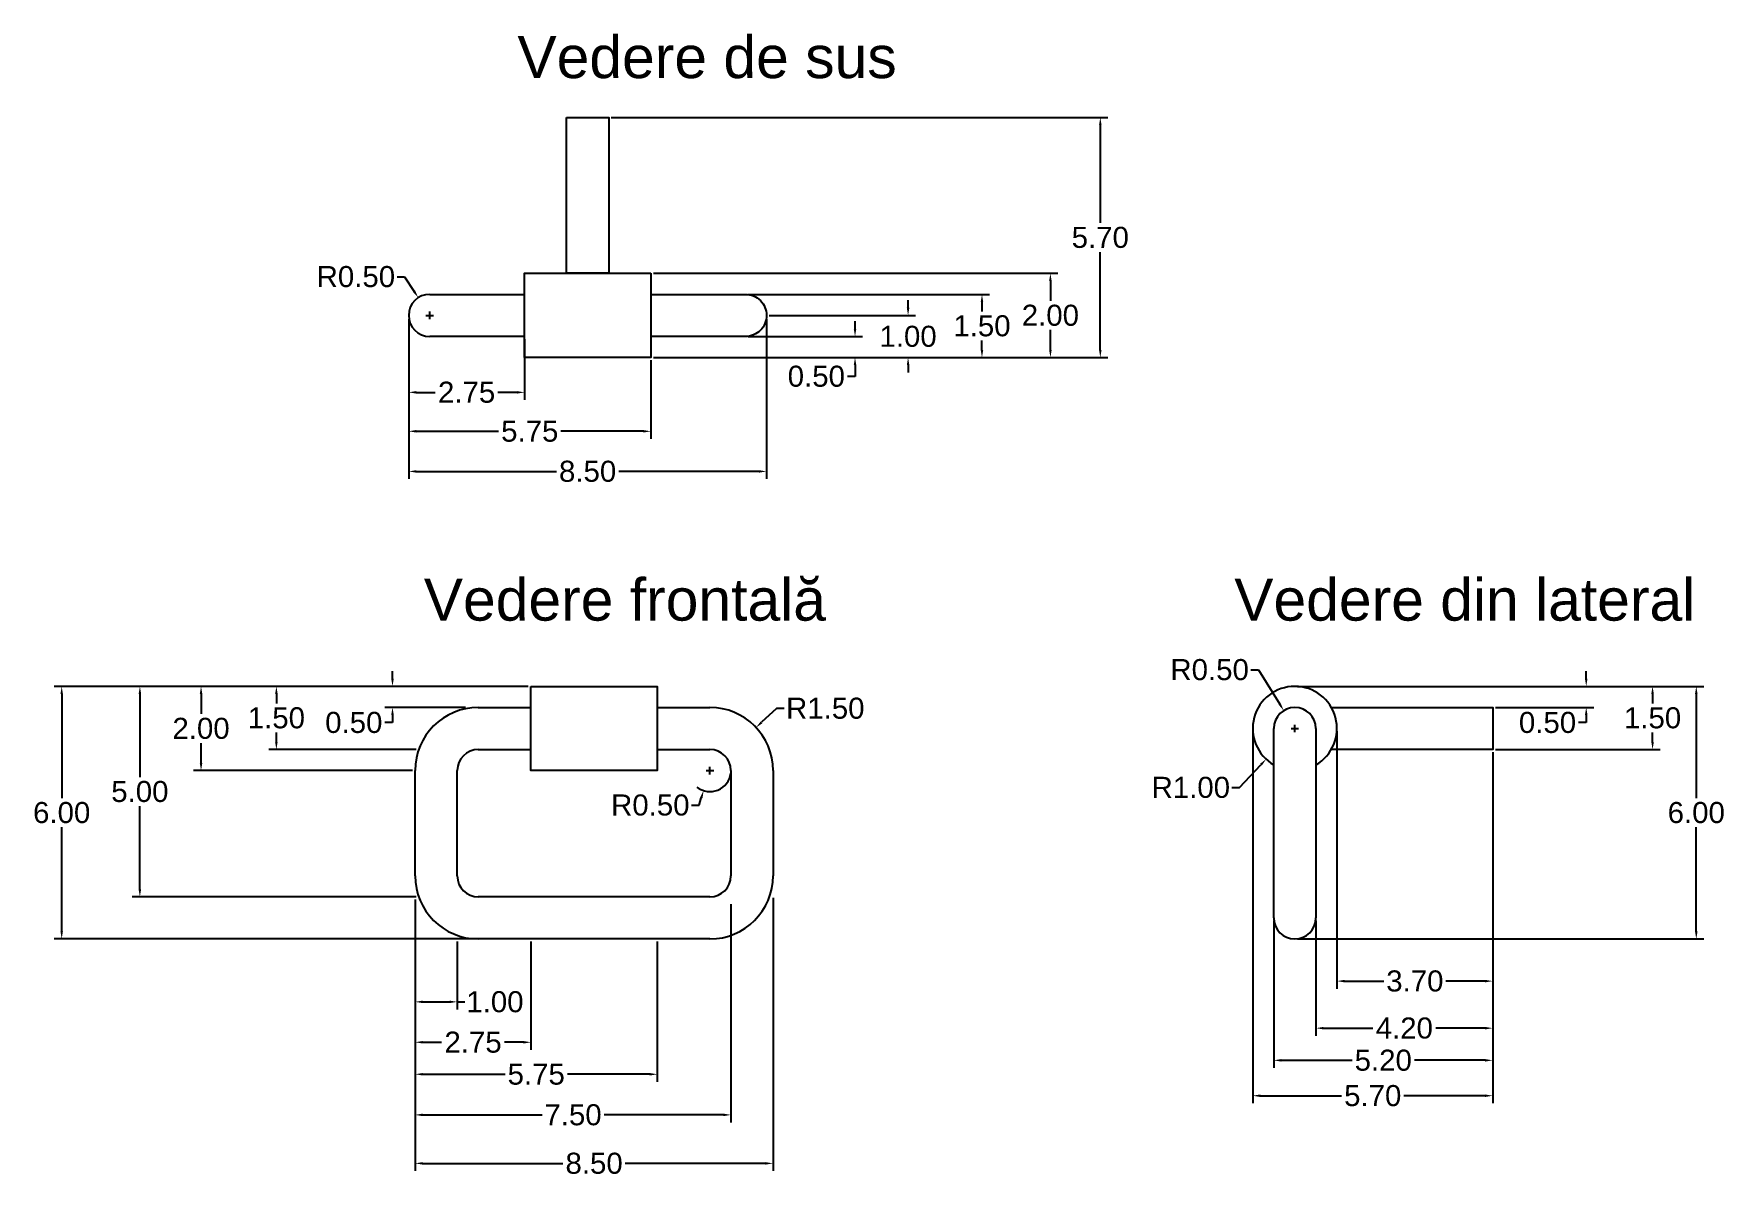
# Model space of a CAD drawing. Header units: millimetres. Extents: x 8.4 to 48.5, y 3.7 to 30.9.
import ezdxf

# ---------------------------------------------------------------- set-up
doc = ezdxf.new("R2010")
doc.units = ezdxf.units.MM
doc.header["$MEASUREMENT"] = 0
doc.layers.add('cotari', color=132, linetype='Continuous')
doc.layers.add('maner', color=7, linetype='Continuous', true_color=0x00ba61)
doc.styles.get("Standard").update_dxf_attribs({"font": 'arial.ttf'})
doc.dimstyles.new('cotari', dxfattribs={"dimtxt": 0.5, "dimasz": 0.18, "dimexe": 0.18, "dimexo": 0.0625, "dimgap": 0.09, "dimtad": 0, "dimtih": 1, "dimtoh": 1, "dimzin": 0, "dimdsep": 46, "dimtxsty": 'Standard', "dimcen": 0.09, "dimclrd": 256, "dimclre": 256, "dimclrt": 256, "dimadec": 0, "dimazin": 0, "dimtfac": 1, "dimtofl": 0, "dimtmove": 0, "dimatfit": 3, "dimfxl": 1, "dimtolj": 1, "dimtzin": 0, "dimarcsym": 0})

# ---------------------------------------------------------------- blocks, each defined once
blk = doc.blocks.new('*D1')
at = {"layer": 'cotari', "lineweight": -2, "transparency": 16777216}
for p, q in [((25.362, 23.698), (28.08, 23.698)), ((27.9, 23.878), (27.9, 24.058)), ((23.112, 23.198), (28.08, 23.198)), ((27.9, 23.018), (27.9, 22.75)), ((27.9, 22.75), (27.72, 22.75))]:
    blk.add_line(p, q, dxfattribs=at)
at = {"layer": 'cotari', "transparency": 16777216}
for points in [[(27.87, 23.878), (27.93, 23.878), (27.9, 23.698)], [(27.87, 23.018), (27.93, 23.018), (27.9, 23.198)]]:
    blk.add_solid(points, dxfattribs=at)
at = {"layer": 'Defpoints', "color": 0, "transparency": 16777216}
for p in [(25.299, 23.698), (27.9, 23.698), (23.049, 23.198)]:
    blk.add_point(p, dxfattribs=at)
at = {"layer": 'cotari', "transparency": 16777216, "insert": (26.981, 22.75), "char_height": 0.5, "attachment_point": 5}
blk.add_mtext('\\A1;0.50', dxfattribs=at)
blk = doc.blocks.new('*D2')
at = {"layer": 'cotari', "lineweight": -2, "transparency": 16777216}
for p, q in [((29.16, 24.378), (29.16, 24.558)), ((25.862, 24.198), (29.34, 24.198)), ((23.112, 23.198), (29.34, 23.198)), ((29.16, 23.018), (29.16, 22.838))]:
    blk.add_line(p, q, dxfattribs=at)
at = {"layer": 'cotari', "transparency": 16777216}
for points in [[(29.13, 24.378), (29.19, 24.378), (29.16, 24.198)], [(29.13, 23.018), (29.19, 23.018), (29.16, 23.198)]]:
    blk.add_solid(points, dxfattribs=at)
at = {"layer": 'Defpoints', "color": 0, "transparency": 16777216}
for p in [(25.799, 24.198), (29.16, 24.198), (23.049, 23.198)]:
    blk.add_point(p, dxfattribs=at)
at = {"layer": 'cotari', "transparency": 16777216, "insert": (29.16, 23.698), "char_height": 0.5, "attachment_point": 5}
blk.add_mtext('\\A1;1.00', dxfattribs=at)
blk = doc.blocks.new('*D3')
at = {"layer": 'cotari', "lineweight": -2, "transparency": 16777216}
for p, q in [((25.362, 24.698), (31.095, 24.698)), ((30.915, 24.518), (30.915, 24.294)), ((30.915, 23.378), (30.915, 23.603)), ((23.112, 23.198), (31.095, 23.198))]:
    blk.add_line(p, q, dxfattribs=at)
at = {"layer": 'cotari', "transparency": 16777216}
for points in [[(30.885, 24.518), (30.945, 24.518), (30.915, 24.698)], [(30.885, 23.378), (30.945, 23.378), (30.915, 23.198)]]:
    blk.add_solid(points, dxfattribs=at)
at = {"layer": 'Defpoints', "color": 0, "transparency": 16777216}
for p in [(25.299, 24.698), (30.915, 24.698), (23.049, 23.198)]:
    blk.add_point(p, dxfattribs=at)
at = {"layer": 'cotari', "transparency": 16777216, "insert": (30.915, 23.948), "char_height": 0.5, "attachment_point": 5}
blk.add_mtext('\\A1;1.50', dxfattribs=at)
blk = doc.blocks.new('*D4')
at = {"layer": 'cotari', "lineweight": -2, "transparency": 16777216}
for p, q in [((23.112, 25.198), (32.72, 25.198)), ((32.54, 25.018), (32.54, 24.544)), ((32.54, 23.378), (32.54, 23.853)), ((23.112, 23.198), (32.72, 23.198))]:
    blk.add_line(p, q, dxfattribs=at)
at = {"layer": 'cotari', "transparency": 16777216}
for points in [[(32.51, 25.018), (32.57, 25.018), (32.54, 25.198)], [(32.51, 23.378), (32.57, 23.378), (32.54, 23.198)]]:
    blk.add_solid(points, dxfattribs=at)
at = {"layer": 'Defpoints', "color": 0, "transparency": 16777216}
for p in [(23.049, 25.198), (32.54, 25.198), (23.049, 23.198)]:
    blk.add_point(p, dxfattribs=at)
at = {"layer": 'cotari', "transparency": 16777216, "insert": (32.54, 24.198), "char_height": 0.5, "attachment_point": 5}
blk.add_mtext('\\A1;2.00', dxfattribs=at)
blk = doc.blocks.new('*D5')
at = {"layer": 'cotari', "lineweight": -2, "transparency": 16777216}
for p, q in [((22.112, 28.898), (33.905, 28.898)), ((33.725, 28.718), (33.725, 26.394)), ((33.725, 23.378), (33.725, 25.703)), ((23.112, 23.198), (33.905, 23.198))]:
    blk.add_line(p, q, dxfattribs=at)
at = {"layer": 'cotari', "transparency": 16777216}
for points in [[(33.695, 28.718), (33.755, 28.718), (33.725, 28.898)], [(33.695, 23.378), (33.755, 23.378), (33.725, 23.198)]]:
    blk.add_solid(points, dxfattribs=at)
at = {"layer": 'Defpoints', "color": 0, "transparency": 16777216}
for p in [(22.049, 28.898), (33.725, 28.898), (23.049, 23.198)]:
    blk.add_point(p, dxfattribs=at)
at = {"layer": 'cotari', "transparency": 16777216, "insert": (33.725, 26.048), "char_height": 0.5, "attachment_point": 5}
blk.add_mtext('\\A1;5.70', dxfattribs=at)
blk = doc.blocks.new('*D6')
at = {"layer": 'cotari', "lineweight": -2, "transparency": 16777216}
for p, q in [((17.3, 24.105), (17.3, 22.19)), ((20.049, 23.636), (20.049, 22.19)), ((17.48, 22.37), (17.929, 22.37)), ((19.869, 22.37), (19.42, 22.37))]:
    blk.add_line(p, q, dxfattribs=at)
at = {"layer": 'cotari', "transparency": 16777216}
for points in [[(17.48, 22.4), (17.48, 22.34), (17.3, 22.37)], [(19.869, 22.4), (19.869, 22.34), (20.049, 22.37)]]:
    blk.add_solid(points, dxfattribs=at)
at = {"layer": 'Defpoints', "color": 0, "transparency": 16777216}
for p in [(17.3, 24.168), (20.049, 23.698), (20.049, 22.37)]:
    blk.add_point(p, dxfattribs=at)
at = {"layer": 'cotari', "transparency": 16777216, "insert": (18.675, 22.37), "char_height": 0.5, "attachment_point": 5}
blk.add_mtext('\\A1;2.75', dxfattribs=at)
blk = doc.blocks.new('*D7')
at = {"layer": 'cotari', "lineweight": -2, "transparency": 16777216}
for p, q in [((17.3, 24.105), (17.3, 21.265)), ((23.049, 23.136), (23.049, 21.265)), ((17.48, 21.445), (19.434, 21.445)), ((22.869, 21.445), (20.916, 21.445))]:
    blk.add_line(p, q, dxfattribs=at)
at = {"layer": 'cotari', "transparency": 16777216}
for points in [[(17.48, 21.475), (17.48, 21.415), (17.3, 21.445)], [(22.869, 21.475), (22.869, 21.415), (23.049, 21.445)]]:
    blk.add_solid(points, dxfattribs=at)
at = {"layer": 'Defpoints', "color": 0, "transparency": 16777216}
for p in [(17.3, 24.168), (23.049, 23.198), (23.049, 21.445)]:
    blk.add_point(p, dxfattribs=at)
at = {"layer": 'cotari', "transparency": 16777216, "insert": (20.175, 21.445), "char_height": 0.5, "attachment_point": 5}
blk.add_mtext('\\A1;5.75', dxfattribs=at)
blk = doc.blocks.new('*D8')
at = {"layer": 'cotari', "lineweight": -2, "transparency": 16777216}
for p, q in [((17.3, 24.105), (17.3, 20.312)), ((25.799, 24.105), (25.799, 20.312)), ((17.48, 20.492), (20.811, 20.492)), ((25.619, 20.492), (22.288, 20.492))]:
    blk.add_line(p, q, dxfattribs=at)
at = {"layer": 'cotari', "transparency": 16777216}
for points in [[(17.48, 20.522), (17.48, 20.462), (17.3, 20.492)], [(25.619, 20.522), (25.619, 20.462), (25.799, 20.492)]]:
    blk.add_solid(points, dxfattribs=at)
at = {"layer": 'Defpoints', "color": 0, "transparency": 16777216}
for p in [(17.3, 24.168), (25.799, 24.168), (25.799, 20.492)]:
    blk.add_point(p, dxfattribs=at)
at = {"layer": 'cotari', "transparency": 16777216, "insert": (21.549, 20.492), "char_height": 0.5, "attachment_point": 5}
blk.add_mtext('\\A1;8.50', dxfattribs=at)
blk = doc.blocks.new('*D9')
at = {"layer": 'cotari', "lineweight": -2, "transparency": 16777216}
for p, q in [((17.022, 25.117), (17.202, 25.117)), ((17.202, 25.117), (17.429, 24.769)), ((17.709, 24.198), (17.889, 24.198)), ((17.799, 24.108), (17.799, 24.288))]:
    blk.add_line(p, q, dxfattribs=at)
at = {"layer": 'cotari', "transparency": 16777216}
blk.add_solid([(17.454, 24.785), (17.404, 24.752), (17.527, 24.618)], dxfattribs=at)
at = {"layer": 'Defpoints', "color": 0, "transparency": 16777216}
for p in [(17.527, 24.618), (17.799, 24.198)]:
    blk.add_point(p, dxfattribs=at)
at = {"layer": 'cotari', "transparency": 16777216, "insert": (16.045, 25.117), "char_height": 0.5, "attachment_point": 5}
blk.add_mtext('\\A1;R0.50', dxfattribs=at)
blk = doc.blocks.new('*D10')
at = {"layer": 'cotari', "lineweight": -2, "transparency": 16777216}
for p, q in [((16.915, 15.566), (16.915, 15.746)), ((20.14, 15.386), (16.735, 15.386)), ((18.646, 14.886), (16.735, 14.886)), ((16.915, 14.526), (16.735, 14.526)), ((16.915, 14.706), (16.915, 14.526))]:
    blk.add_line(p, q, dxfattribs=at)
at = {"layer": 'cotari', "transparency": 16777216}
for points in [[(16.885, 15.566), (16.945, 15.566), (16.915, 15.386)], [(16.885, 14.706), (16.945, 14.706), (16.915, 14.886)]]:
    blk.add_solid(points, dxfattribs=at)
at = {"layer": 'Defpoints', "color": 0, "transparency": 16777216}
for p in [(20.203, 15.386), (16.915, 14.886), (18.709, 14.886)]:
    blk.add_point(p, dxfattribs=at)
at = {"layer": 'cotari', "transparency": 16777216, "insert": (15.996, 14.526), "char_height": 0.5, "attachment_point": 5}
blk.add_mtext('\\A1;0.50', dxfattribs=at)
blk = doc.blocks.new('*D11')
at = {"layer": 'cotari', "lineweight": -2, "transparency": 16777216}
for p, q in [((20.14, 15.386), (13.977, 15.386)), ((14.157, 15.206), (14.157, 14.981)), ((14.157, 14.066), (14.157, 14.29)), ((17.476, 13.886), (13.977, 13.886))]:
    blk.add_line(p, q, dxfattribs=at)
at = {"layer": 'cotari', "transparency": 16777216}
for points in [[(14.127, 15.206), (14.187, 15.206), (14.157, 15.386)], [(14.127, 14.066), (14.187, 14.066), (14.157, 13.886)]]:
    blk.add_solid(points, dxfattribs=at)
at = {"layer": 'Defpoints', "color": 0, "transparency": 16777216}
for p in [(20.203, 15.386), (14.157, 13.886), (17.539, 13.886)]:
    blk.add_point(p, dxfattribs=at)
at = {"layer": 'cotari', "transparency": 16777216, "insert": (14.157, 14.636), "char_height": 0.5, "attachment_point": 5}
blk.add_mtext('\\A1;1.50', dxfattribs=at)
blk = doc.blocks.new('*D12')
at = {"layer": 'cotari', "lineweight": -2, "transparency": 16777216}
for p, q in [((20.14, 15.386), (12.188, 15.386)), ((12.368, 15.206), (12.368, 14.731)), ((12.368, 13.566), (12.368, 14.04)), ((17.39, 13.386), (12.188, 13.386))]:
    blk.add_line(p, q, dxfattribs=at)
at = {"layer": 'cotari', "transparency": 16777216}
for points in [[(12.338, 15.206), (12.398, 15.206), (12.368, 15.386)], [(12.338, 13.566), (12.398, 13.566), (12.368, 13.386)]]:
    blk.add_solid(points, dxfattribs=at)
at = {"layer": 'Defpoints', "color": 0, "transparency": 16777216}
for p in [(20.203, 15.386), (12.368, 13.386), (17.453, 13.386)]:
    blk.add_point(p, dxfattribs=at)
at = {"layer": 'cotari', "transparency": 16777216, "insert": (12.368, 14.386), "char_height": 0.5, "attachment_point": 5}
blk.add_mtext('\\A1;2.00', dxfattribs=at)
blk = doc.blocks.new('*D13')
at = {"layer": 'cotari', "lineweight": -2, "transparency": 16777216}
for p, q in [((20.14, 15.386), (10.735, 15.386)), ((10.915, 15.206), (10.915, 13.231)), ((10.915, 10.566), (10.915, 12.54)), ((17.476, 10.386), (10.735, 10.386))]:
    blk.add_line(p, q, dxfattribs=at)
at = {"layer": 'cotari', "transparency": 16777216}
for points in [[(10.885, 15.206), (10.945, 15.206), (10.915, 15.386)], [(10.885, 10.566), (10.945, 10.566), (10.915, 10.386)]]:
    blk.add_solid(points, dxfattribs=at)
at = {"layer": 'Defpoints', "color": 0, "transparency": 16777216}
for p in [(20.203, 15.386), (10.915, 10.386), (17.539, 10.386)]:
    blk.add_point(p, dxfattribs=at)
at = {"layer": 'cotari', "transparency": 16777216, "insert": (10.915, 12.886), "char_height": 0.5, "attachment_point": 5}
blk.add_mtext('\\A1;5.00', dxfattribs=at)
blk = doc.blocks.new('*D14')
at = {"layer": 'cotari', "lineweight": -2, "transparency": 16777216}
for p, q in [((20.14, 15.386), (8.878, 15.386)), ((9.058, 15.206), (9.058, 12.731)), ((9.058, 9.566), (9.058, 12.04)), ((20.14, 9.386), (8.878, 9.386))]:
    blk.add_line(p, q, dxfattribs=at)
at = {"layer": 'cotari', "transparency": 16777216}
for points in [[(9.028, 15.206), (9.088, 15.206), (9.058, 15.386)], [(9.028, 9.566), (9.088, 9.566), (9.058, 9.386)]]:
    blk.add_solid(points, dxfattribs=at)
at = {"layer": 'Defpoints', "color": 0, "transparency": 16777216}
for p in [(20.203, 15.386), (9.058, 9.386), (20.203, 9.386)]:
    blk.add_point(p, dxfattribs=at)
at = {"layer": 'cotari', "transparency": 16777216, "insert": (9.058, 12.386), "char_height": 0.5, "attachment_point": 5}
blk.add_mtext('\\A1;6.00', dxfattribs=at)
blk = doc.blocks.new('*D15')
at = {"layer": 'cotari', "lineweight": -2, "transparency": 16777216}
for p, q in [((17.453, 10.323), (17.453, 7.712)), ((18.453, 9.323), (18.453, 7.712)), ((17.633, 7.892), (18.273, 7.892)), ((18.453, 7.892), (18.633, 7.892))]:
    blk.add_line(p, q, dxfattribs=at)
at = {"layer": 'cotari', "transparency": 16777216}
for points in [[(17.633, 7.922), (17.633, 7.862), (17.453, 7.892)], [(18.273, 7.922), (18.273, 7.862), (18.453, 7.892)]]:
    blk.add_solid(points, dxfattribs=at)
at = {"layer": 'Defpoints', "color": 0, "transparency": 16777216}
for p in [(17.453, 10.386), (18.453, 9.386), (18.453, 7.892)]:
    blk.add_point(p, dxfattribs=at)
at = {"layer": 'cotari', "transparency": 16777216, "insert": (19.348, 7.892), "char_height": 0.5, "attachment_point": 5}
blk.add_mtext('\\A1;1.00', dxfattribs=at)
blk = doc.blocks.new('*D16')
at = {"layer": 'cotari', "lineweight": -2, "transparency": 16777216}
for p, q in [((17.453, 10.323), (17.453, 6.752)), ((20.203, 9.323), (20.203, 6.752)), ((17.633, 6.932), (18.082, 6.932)), ((20.023, 6.932), (19.573, 6.932))]:
    blk.add_line(p, q, dxfattribs=at)
at = {"layer": 'cotari', "transparency": 16777216}
for points in [[(17.633, 6.962), (17.633, 6.902), (17.453, 6.932)], [(20.023, 6.962), (20.023, 6.902), (20.203, 6.932)]]:
    blk.add_solid(points, dxfattribs=at)
at = {"layer": 'Defpoints', "color": 0, "transparency": 16777216}
for p in [(17.453, 10.386), (20.203, 9.386), (20.203, 6.932)]:
    blk.add_point(p, dxfattribs=at)
at = {"layer": 'cotari', "transparency": 16777216, "insert": (18.828, 6.932), "char_height": 0.5, "attachment_point": 5}
blk.add_mtext('\\A1;2.75', dxfattribs=at)
blk = doc.blocks.new('*D17')
at = {"layer": 'cotari', "lineweight": -2, "transparency": 16777216}
for p, q in [((17.453, 10.323), (17.453, 5.992)), ((23.203, 9.323), (23.203, 5.992)), ((17.633, 6.172), (19.587, 6.172)), ((23.023, 6.172), (21.069, 6.172))]:
    blk.add_line(p, q, dxfattribs=at)
at = {"layer": 'cotari', "transparency": 16777216}
for points in [[(17.633, 6.202), (17.633, 6.142), (17.453, 6.172)], [(23.023, 6.202), (23.023, 6.142), (23.203, 6.172)]]:
    blk.add_solid(points, dxfattribs=at)
at = {"layer": 'Defpoints', "color": 0, "transparency": 16777216}
for p in [(17.453, 10.386), (23.203, 9.386), (23.203, 6.172)]:
    blk.add_point(p, dxfattribs=at)
at = {"layer": 'cotari', "transparency": 16777216, "insert": (20.328, 6.172), "char_height": 0.5, "attachment_point": 5}
blk.add_mtext('\\A1;5.75', dxfattribs=at)
blk = doc.blocks.new('*D18')
at = {"layer": 'cotari', "lineweight": -2, "transparency": 16777216}
for p, q in [((17.453, 10.323), (17.453, 5.027)), ((24.953, 10.216), (24.953, 5.027)), ((17.633, 5.207), (20.466, 5.207)), ((24.773, 5.207), (21.939, 5.207))]:
    blk.add_line(p, q, dxfattribs=at)
at = {"layer": 'cotari', "transparency": 16777216}
for points in [[(17.633, 5.237), (17.633, 5.177), (17.453, 5.207)], [(24.773, 5.237), (24.773, 5.177), (24.953, 5.207)]]:
    blk.add_solid(points, dxfattribs=at)
at = {"layer": 'Defpoints', "color": 0, "transparency": 16777216}
for p in [(17.453, 10.386), (24.953, 10.278), (24.953, 5.207)]:
    blk.add_point(p, dxfattribs=at)
at = {"layer": 'cotari', "transparency": 16777216, "insert": (21.203, 5.207), "char_height": 0.5, "attachment_point": 5}
blk.add_mtext('\\A1;7.50', dxfattribs=at)
blk = doc.blocks.new('*D19')
at = {"layer": 'cotari', "lineweight": -2, "transparency": 16777216}
for p, q in [((17.453, 10.323), (17.453, 3.875)), ((25.953, 10.361), (25.953, 3.875)), ((17.633, 4.055), (20.964, 4.055)), ((25.773, 4.055), (22.442, 4.055))]:
    blk.add_line(p, q, dxfattribs=at)
at = {"layer": 'cotari', "transparency": 16777216}
for points in [[(17.633, 4.085), (17.633, 4.025), (17.453, 4.055)], [(25.773, 4.085), (25.773, 4.025), (25.953, 4.055)]]:
    blk.add_solid(points, dxfattribs=at)
at = {"layer": 'Defpoints', "color": 0, "transparency": 16777216}
for p in [(17.453, 10.386), (25.953, 10.423), (25.953, 4.055)]:
    blk.add_point(p, dxfattribs=at)
at = {"layer": 'cotari', "transparency": 16777216, "insert": (21.703, 4.055), "char_height": 0.5, "attachment_point": 5}
blk.add_mtext('\\A1;8.50', dxfattribs=at)
blk = doc.blocks.new('*D20')
at = {"layer": 'cotari', "lineweight": -2, "transparency": 16777216}
for p, q in [((45.266, 15.566), (45.266, 15.746)), ((38.408, 15.386), (45.446, 15.386)), ((43.108, 14.886), (45.446, 14.886)), ((45.266, 14.526), (45.086, 14.526)), ((45.266, 14.706), (45.266, 14.526))]:
    blk.add_line(p, q, dxfattribs=at)
at = {"layer": 'cotari', "transparency": 16777216}
for points in [[(45.236, 15.566), (45.296, 15.566), (45.266, 15.386)], [(45.236, 14.706), (45.296, 14.706), (45.266, 14.886)]]:
    blk.add_solid(points, dxfattribs=at)
at = {"layer": 'Defpoints', "color": 0, "transparency": 16777216}
for p in [(38.346, 15.386), (43.046, 14.886), (45.266, 14.886)]:
    blk.add_point(p, dxfattribs=at)
at = {"layer": 'cotari', "transparency": 16777216, "insert": (44.347, 14.526), "char_height": 0.5, "attachment_point": 5}
blk.add_mtext('\\A1;0.50', dxfattribs=at)
blk = doc.blocks.new('*D21')
at = {"layer": 'cotari', "lineweight": -2, "transparency": 16777216}
for p, q in [((38.408, 15.386), (47.022, 15.386)), ((46.842, 15.206), (46.842, 14.981)), ((46.842, 14.066), (46.842, 14.29)), ((43.108, 13.886), (47.022, 13.886))]:
    blk.add_line(p, q, dxfattribs=at)
at = {"layer": 'cotari', "transparency": 16777216}
for points in [[(46.812, 15.206), (46.872, 15.206), (46.842, 15.386)], [(46.812, 14.066), (46.872, 14.066), (46.842, 13.886)]]:
    blk.add_solid(points, dxfattribs=at)
at = {"layer": 'Defpoints', "color": 0, "transparency": 16777216}
for p in [(38.346, 15.386), (43.046, 13.886), (46.842, 13.886)]:
    blk.add_point(p, dxfattribs=at)
at = {"layer": 'cotari', "transparency": 16777216, "insert": (46.842, 14.636), "char_height": 0.5, "attachment_point": 5}
blk.add_mtext('\\A1;1.50', dxfattribs=at)
blk = doc.blocks.new('*D22')
at = {"layer": 'cotari', "lineweight": -2, "transparency": 16777216}
for p, q in [((38.408, 15.386), (48.06, 15.386)), ((47.88, 15.206), (47.88, 12.731)), ((47.88, 9.566), (47.88, 12.04)), ((38.408, 9.386), (48.06, 9.386))]:
    blk.add_line(p, q, dxfattribs=at)
at = {"layer": 'cotari', "transparency": 16777216}
for points in [[(47.85, 15.206), (47.91, 15.206), (47.88, 15.386)], [(47.85, 9.566), (47.91, 9.566), (47.88, 9.386)]]:
    blk.add_solid(points, dxfattribs=at)
at = {"layer": 'Defpoints', "color": 0, "transparency": 16777216}
for p in [(38.346, 15.386), (38.346, 9.386), (47.88, 9.386)]:
    blk.add_point(p, dxfattribs=at)
at = {"layer": 'cotari', "transparency": 16777216, "insert": (47.88, 12.386), "char_height": 0.5, "attachment_point": 5}
blk.add_mtext('\\A1;6.00', dxfattribs=at)
blk = doc.blocks.new('*D23')
at = {"layer": 'cotari', "lineweight": -2, "transparency": 16777216}
for p, q in [((26.037, 14.864), (25.681, 14.532)), ((26.217, 14.864), (26.037, 14.864)), ((24.363, 13.386), (24.543, 13.386)), ((24.453, 13.296), (24.453, 13.476))]:
    blk.add_line(p, q, dxfattribs=at)
at = {"layer": 'cotari', "transparency": 16777216}
blk.add_solid([(25.66, 14.554), (25.701, 14.51), (25.549, 14.409)], dxfattribs=at)
at = {"layer": 'Defpoints', "color": 0, "transparency": 16777216}
for p in [(25.549, 14.409), (24.453, 13.386)]:
    blk.add_point(p, dxfattribs=at)
at = {"layer": 'cotari', "transparency": 16777216, "insert": (27.194, 14.864), "char_height": 0.5, "attachment_point": 5}
blk.add_mtext('\\A1;R1.50', dxfattribs=at)
blk = doc.blocks.new('*D24')
at = {"layer": 'cotari', "lineweight": -2, "transparency": 16777216}
for p, q in [((24.363, 13.386), (24.543, 13.386)), ((24.453, 13.296), (24.453, 13.476)), ((24.016, 12.565), (24.196, 12.565)), ((24.196, 12.565), (24.249, 12.737))]:
    blk.add_line(p, q, dxfattribs=at)
blk.add_arc((24.453, 13.386), 0.5, 231.9772, 352.838, dxfattribs=at)
at = {"layer": 'cotari', "transparency": 16777216}
blk.add_solid([(24.221, 12.746), (24.278, 12.728), (24.303, 12.908)], dxfattribs=at)
at = {"layer": 'Defpoints', "color": 0, "transparency": 16777216}
for p in [(24.453, 13.386), (24.303, 12.908)]:
    blk.add_point(p, dxfattribs=at)
at = {"layer": 'cotari', "transparency": 16777216, "insert": (23.038, 12.565), "char_height": 0.5, "attachment_point": 5}
blk.add_mtext('\\A1;R0.50', dxfattribs=at)
blk = doc.blocks.new('*D25')
at = {"layer": 'cotari', "lineweight": -2, "transparency": 16777216}
for p, q in [((38.346, 14.296), (38.346, 14.476)), ((38.256, 14.386), (38.436, 14.386)), ((37.033, 12.984), (37.539, 13.524)), ((36.853, 12.984), (37.033, 12.984))]:
    blk.add_line(p, q, dxfattribs=at)
at = {"layer": 'cotari', "transparency": 16777216}
blk.add_solid([(37.517, 13.545), (37.561, 13.504), (37.662, 13.656)], dxfattribs=at)
at = {"layer": 'Defpoints', "color": 0, "transparency": 16777216}
for p in [(38.346, 14.386), (37.662, 13.656)]:
    blk.add_point(p, dxfattribs=at)
at = {"layer": 'cotari', "transparency": 16777216, "insert": (35.875, 12.984), "char_height": 0.5, "attachment_point": 5}
blk.add_mtext('\\A1;R1.00', dxfattribs=at)
blk = doc.blocks.new('*D26')
at = {"layer": 'cotari', "lineweight": -2, "transparency": 16777216}
for p, q in [((37.3, 15.781), (37.48, 15.781)), ((37.48, 15.781), (37.987, 14.963)), ((38.346, 14.296), (38.346, 14.476)), ((38.256, 14.386), (38.436, 14.386))]:
    blk.add_line(p, q, dxfattribs=at)
at = {"layer": 'cotari', "transparency": 16777216}
blk.add_solid([(38.013, 14.979), (37.962, 14.947), (38.082, 14.81)], dxfattribs=at)
at = {"layer": 'Defpoints', "color": 0, "transparency": 16777216}
for p in [(38.082, 14.81), (38.346, 14.386)]:
    blk.add_point(p, dxfattribs=at)
at = {"layer": 'cotari', "transparency": 16777216, "insert": (36.322, 15.781), "char_height": 0.5, "attachment_point": 5}
blk.add_mtext('\\A1;R0.50', dxfattribs=at)
blk = doc.blocks.new('*D27')
at = {"layer": 'cotari', "lineweight": -2, "transparency": 16777216}
for p, q in [((39.346, 14.323), (39.346, 8.205)), ((43.046, 13.823), (43.046, 8.205)), ((39.526, 8.385), (40.457, 8.385)), ((42.866, 8.385), (41.934, 8.385))]:
    blk.add_line(p, q, dxfattribs=at)
at = {"layer": 'cotari', "transparency": 16777216}
for points in [[(39.526, 8.415), (39.526, 8.355), (39.346, 8.385)], [(42.866, 8.415), (42.866, 8.355), (43.046, 8.385)]]:
    blk.add_solid(points, dxfattribs=at)
at = {"layer": 'Defpoints', "color": 0, "transparency": 16777216}
for p in [(39.346, 14.386), (43.046, 13.886), (39.346, 8.385)]:
    blk.add_point(p, dxfattribs=at)
at = {"layer": 'cotari', "transparency": 16777216, "insert": (41.196, 8.385), "char_height": 0.5, "attachment_point": 5}
blk.add_mtext('\\A1;3.70', dxfattribs=at)
blk = doc.blocks.new('*D28')
at = {"layer": 'cotari', "lineweight": -2, "transparency": 16777216}
for p, q in [((43.046, 13.823), (43.046, 7.087)), ((38.846, 9.823), (38.846, 7.087)), ((39.026, 7.267), (40.197, 7.267)), ((42.866, 7.267), (41.694, 7.267))]:
    blk.add_line(p, q, dxfattribs=at)
at = {"layer": 'cotari', "transparency": 16777216}
for points in [[(39.026, 7.297), (39.026, 7.237), (38.846, 7.267)], [(42.866, 7.297), (42.866, 7.237), (43.046, 7.267)]]:
    blk.add_solid(points, dxfattribs=at)
at = {"layer": 'Defpoints', "color": 0, "transparency": 16777216}
for p in [(43.046, 13.886), (38.846, 9.886), (38.846, 7.267)]:
    blk.add_point(p, dxfattribs=at)
at = {"layer": 'cotari', "transparency": 16777216, "insert": (40.946, 7.267), "char_height": 0.5, "attachment_point": 5}
blk.add_mtext('\\A1;4.20', dxfattribs=at)
blk = doc.blocks.new('*D29')
at = {"layer": 'cotari', "lineweight": -2, "transparency": 16777216}
for p, q in [((43.046, 13.823), (43.046, 6.323)), ((37.846, 9.823), (37.846, 6.323)), ((38.026, 6.503), (39.707, 6.503)), ((42.866, 6.503), (41.184, 6.503))]:
    blk.add_line(p, q, dxfattribs=at)
at = {"layer": 'cotari', "transparency": 16777216}
for points in [[(38.026, 6.533), (38.026, 6.473), (37.846, 6.503)], [(42.866, 6.533), (42.866, 6.473), (43.046, 6.503)]]:
    blk.add_solid(points, dxfattribs=at)
at = {"layer": 'Defpoints', "color": 0, "transparency": 16777216}
for p in [(43.046, 13.886), (37.846, 9.886), (37.846, 6.503)]:
    blk.add_point(p, dxfattribs=at)
at = {"layer": 'cotari', "transparency": 16777216, "insert": (40.446, 6.503), "char_height": 0.5, "attachment_point": 5}
blk.add_mtext('\\A1;5.20', dxfattribs=at)
blk = doc.blocks.new('*D30')
at = {"layer": 'cotari', "lineweight": -2, "transparency": 16777216}
for p, q in [((37.346, 14.323), (37.346, 5.482)), ((43.046, 13.823), (43.046, 5.482)), ((37.526, 5.662), (39.457, 5.662)), ((42.866, 5.662), (40.934, 5.662))]:
    blk.add_line(p, q, dxfattribs=at)
at = {"layer": 'cotari', "transparency": 16777216}
for points in [[(37.526, 5.692), (37.526, 5.632), (37.346, 5.662)], [(42.866, 5.692), (42.866, 5.632), (43.046, 5.662)]]:
    blk.add_solid(points, dxfattribs=at)
at = {"layer": 'Defpoints', "color": 0, "transparency": 16777216}
for p in [(37.346, 14.386), (43.046, 13.886), (37.346, 5.662)]:
    blk.add_point(p, dxfattribs=at)
at = {"layer": 'cotari', "transparency": 16777216, "insert": (40.196, 5.662), "char_height": 0.5, "attachment_point": 5}
blk.add_mtext('\\A1;5.70', dxfattribs=at)

msp = doc.modelspace()

# ---------------------------------------------------------------- linework, layer by layer
at = {"layer": 'maner'}
for p, q in [((17.799, 24.698), (20.049, 24.698)), ((17.299, 24.198), (17.299, 24.198)), ((20.049, 23.698), (17.799, 23.698)), ((18.953, 14.886), (20.203, 14.886)), ((23.203, 14.886), (24.453, 14.886)), ((38.346, 14.886), (38.346, 14.886)), ((37.846, 9.886), (37.846, 14.386)), ((38.846, 14.386), (38.846, 9.886)), ((18.953, 13.886), (20.203, 13.886)), ((23.203, 13.886), (24.453, 13.886)), ((17.453, 10.886), (17.453, 13.386)), ((18.453, 10.886), (18.453, 13.386)), ((24.953, 13.386), (24.953, 10.886)), ((25.953, 13.386), (25.953, 10.886)), ((24.453, 10.386), (18.953, 10.386)), ((24.453, 9.386), (18.953, 9.386)), ((38.346, 9.386), (38.346, 9.386))]:
    msp.add_line(p, q, dxfattribs=at)
for points in [[(21.049, 28.898), (22.049, 28.898), (22.049, 25.198), (21.049, 25.198)], [(23.049, 25.198), (23.049, 23.198), (20.049, 23.198), (20.049, 25.198)], [(20.203, 15.386), (23.203, 15.386), (23.203, 13.386), (20.203, 13.386)]]:
    msp.add_lwpolyline(points, close=True, dxfattribs=at)
msp.add_lwpolyline([(23.049, 24.698), (25.299, 24.698, -0.414214), (25.799, 24.198), (25.799, 24.198, -0.414214), (25.299, 23.698), (23.049, 23.698)], format="xyb", dxfattribs=at)
msp.add_lwpolyline([(39.212, 14.886), (43.046, 14.886), (43.046, 13.886), (39.212, 13.886)], dxfattribs=at)
for centre, radius, start, end in [((17.799, 24.198), 0.5, 90, 180), ((17.799, 24.198), 0.5, 180, 270), ((38.346, 14.386), 1, 300, 240), ((18.953, 13.386), 1.5, 90, 180), ((24.453, 13.386), 1.5, 0, 90), ((38.346, 14.386), 0.5, 90, 180), ((38.346, 14.386), 0.5, 0, 90), ((18.953, 13.386), 0.5, 90, 180), ((24.453, 13.386), 0.5, 0, 90), ((18.953, 10.886), 1.5, 180, 270), ((18.953, 10.886), 0.5, 180, 270), ((24.453, 10.886), 0.5, 270, 0), ((24.453, 10.886), 1.5, 270, 0), ((38.346, 9.886), 0.5, 180, 270), ((38.346, 9.886), 0.5, 270, 0)]:
    msp.add_arc(centre, radius, start, end, dxfattribs=at)

# ---------------------------------------------------------------- texts
for s, p in [('Vedere de sus', (19.882, 29.834)), ('Vedere frontală', (17.658, 16.947)), ('Vedere din lateral', (36.907, 16.947))]:
    msp.add_text(s, height=1).set_placement(p)

# ---------------------------------------------------------------- dimensions: what is measured, and where the dimension line sits
at = {"layer": 'cotari'}
for base, p1, p2, picture, middle in [((33.725, 28.898), (23.049, 23.198), (22.049, 28.898), '*D5', (33.725, 26.048)), ((32.54, 25.198), (23.049, 23.198), (23.049, 25.198), '*D4', (32.54, 24.198)), ((30.915, 24.698), (23.049, 23.198), (25.299, 24.698), '*D3', (30.915, 23.948)), ((29.16, 24.198), (23.049, 23.198), (25.799, 24.198), '*D2', (29.16, 23.698)), ((16.915, 14.886), (20.203, 15.386), (18.709, 14.886), '*D10', (15.996, 14.526)), ((45.266, 14.886), (38.346, 15.386), (43.046, 14.886), '*D20', (44.347, 14.526)), ((9.058, 9.386), (20.203, 15.386), (20.203, 9.386), '*D14', (9.058, 12.386)), ((10.915, 10.386), (20.203, 15.386), (17.539, 10.386), '*D13', (10.915, 12.886)), ((12.368, 13.386), (20.203, 15.386), (17.453, 13.386), '*D12', (12.368, 14.386)), ((14.157, 13.886), (20.203, 15.386), (17.539, 13.886), '*D11', (14.157, 14.636)), ((46.842, 13.886), (38.346, 15.386), (43.046, 13.886), '*D21', (46.842, 14.636)), ((47.88, 9.386), (38.346, 15.386), (38.346, 9.386), '*D22', (47.88, 12.386))]:
    dim = msp.add_linear_dim(base=base, p1=p1, p2=p2, angle=90, dimstyle='cotari', dxfattribs=at)
    dim.commit()
    dim.dimension.update_dxf_attribs({"geometry": picture, "text_midpoint": middle})
for center, mpoint, picture, middle in [((17.799, 24.198), (17.527, 24.618), '*D9', (16.045, 25.117)), ((38.346, 14.386), (38.082, 14.81), '*D26', (36.322, 15.781)), ((24.453, 13.386), (25.549, 14.409), '*D23', (27.194, 14.864)), ((38.346, 14.386), (37.662, 13.656), '*D25', (35.875, 12.984))]:
    dim = msp.add_radius_dim(center=center, mpoint=mpoint, dimstyle='cotari', dxfattribs=at)
    dim.commit()
    dim.dimension.update_dxf_attribs({"geometry": picture, "text_midpoint": middle, "dimtype": 164})
for base, p1, p2, picture, middle in [((20.049, 22.37), (17.3, 24.168), (20.049, 23.698), '*D6', (18.675, 22.37)), ((23.049, 21.445), (17.3, 24.168), (23.049, 23.198), '*D7', (20.175, 21.445)), ((25.799, 20.492), (17.3, 24.168), (25.799, 24.168), '*D8', (21.549, 20.492)), ((37.346, 5.662), (43.046, 13.886), (37.346, 14.386), '*D30', (40.196, 5.662)), ((39.346, 8.385), (43.046, 13.886), (39.346, 14.386), '*D27', (41.196, 8.385)), ((37.846, 6.503), (43.046, 13.886), (37.846, 9.886), '*D29', (40.446, 6.503)), ((38.846, 7.267), (43.046, 13.886), (38.846, 9.886), '*D28', (40.946, 7.267)), ((25.953, 4.055), (17.453, 10.386), (25.953, 10.423), '*D19', (21.703, 4.055)), ((18.453, 7.892), (17.453, 10.386), (18.453, 9.386), '*D15', (19.348, 7.892)), ((20.203, 6.932), (17.453, 10.386), (20.203, 9.386), '*D16', (18.828, 6.932)), ((23.203, 6.172), (17.453, 10.386), (23.203, 9.386), '*D17', (20.328, 6.172)), ((24.953, 5.207), (17.453, 10.386), (24.953, 10.278), '*D18', (21.203, 5.207))]:
    dim = msp.add_linear_dim(base=base, p1=p1, p2=p2, dimstyle='cotari', dxfattribs=at)
    dim.commit()
    dim.dimension.update_dxf_attribs({"geometry": picture, "text_midpoint": middle})
dim = msp.add_linear_dim(base=(27.9, 23.698), p1=(23.049, 23.198), p2=(25.299, 23.698), angle=90, dimstyle='cotari', dxfattribs=at)
dim.commit()
dim.dimension.update_dxf_attribs({"geometry": '*D1', "text_midpoint": (26.981, 22.75), "dimtype": 160})
dim = msp.add_radius_dim(center=(24.453, 13.386), mpoint=(24.303, 12.908), dimstyle='cotari', dxfattribs=at)
dim.commit()
dim.dimension.update_dxf_attribs({"geometry": '*D24', "text_midpoint": (23.038, 12.565)})

doc.saveas('drawing.dxf')
